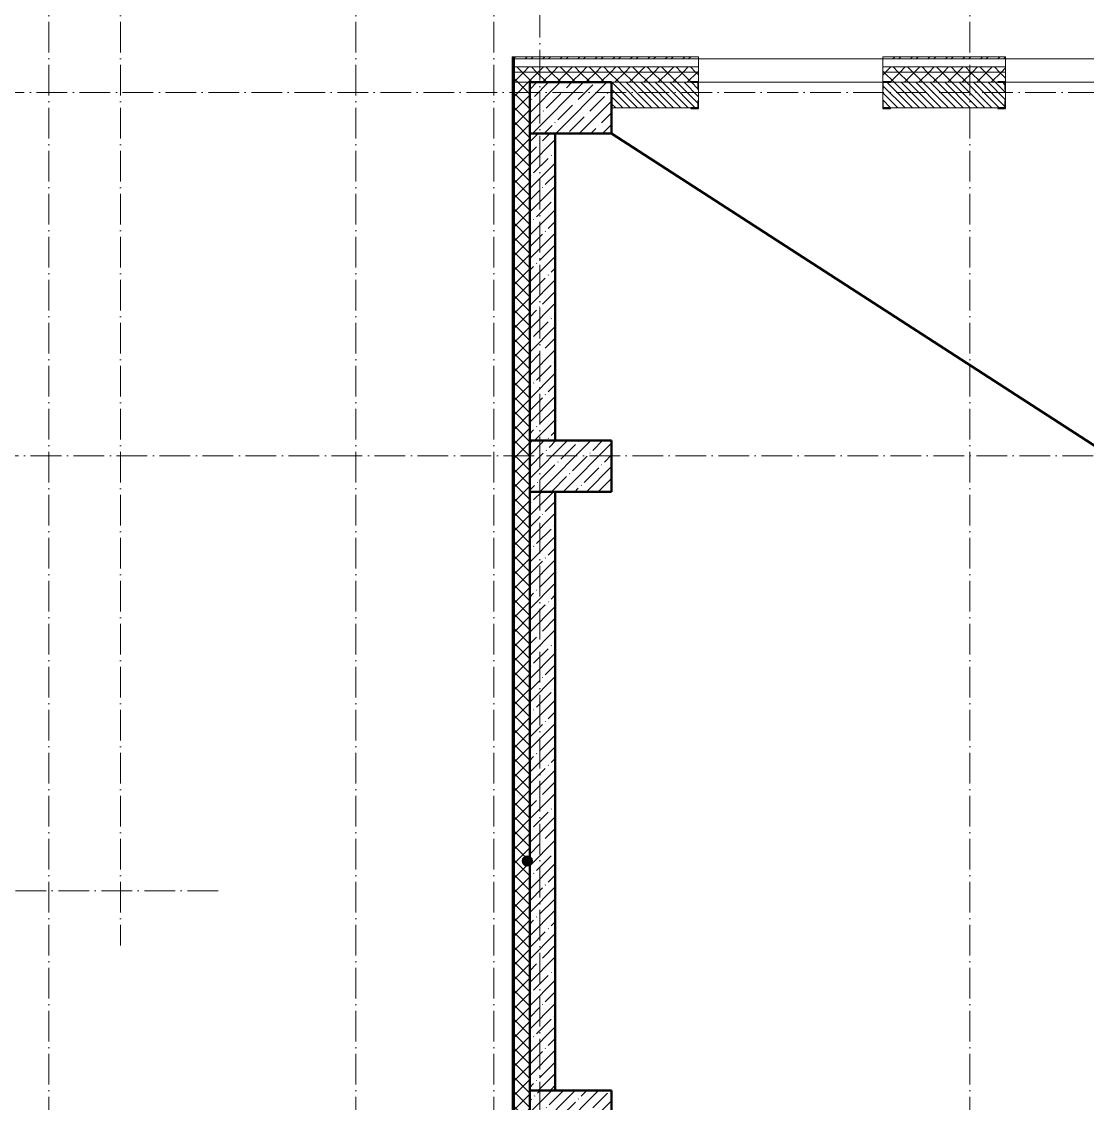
# Model space of a CAD drawing. Header units: millimetres. Extents: x -213536 to 1564669, y -45299 to 942238.
# Drawn here: x 594956 to 605371, y 361987 to 372555 of the extents above; entities that cross this region are included whole.
import ezdxf

# ---------------------------------------------------------------- set-up
doc = ezdxf.new("R2010")
doc.units = ezdxf.units.MM
doc.linetypes.add('50_200_ШТРИХ_1Т_ш5_п1_п1_', pattern=[700, 500, -100, 0, -100])
for name, color, linetype, lineweight in [('A-DETL-____-OTLN-1', 7, 'Continuous', 50), ('A-GENM-____-MCUT', 7, 'Continuous', 25), ('A-GENM-____-OTLN-1', 7, 'Continuous', 25), ('A-WALL-____-MCUT', 7, 'Continuous', 13), ('A-WALL-____-MCUT-1', 7, 'Continuous', 9), ('A-WALL-____-MCUT-2', 7, 'Continuous', 50), ('A-WALL-____-OTLN', 7, 'Continuous', 9), ('A-WALL-____-PATT-1', 7, 'Continuous', 9), ('A-WALL-FNSH-MCUT-1', 7, 'Continuous', 9), ('G-____-____-TEXT', 7, 'Continuous', 9), ('S-COLS-____-MCUT', 7, 'Continuous', 50), ('S-COLS-____-OTLN', 7, 'Continuous', 9), ('S-GRID-____-OTLN-1', 7, '50_200_ШТРИХ_1Т_ш5_п1_п1_', 9)]:
    doc.layers.add(name, color=color, linetype=linetype, lineweight=lineweight)
pattern_1 = [(45, (549721.47, 286281.11), (-70.71068, 70.71068), []), (135, (549721.47, 286281.11), (-70.71068, -70.71068), [])]
pattern_2 = [(45, (549721.47, 286281.11), (-114.04925, 114.04925), []), (45, (549835.52, 286281.11), (-114.04925, 114.04925), [201.612, -40.322, 3.353, -36.97])]
pattern_3 = [(45, (549721.47, 286281.11), (-85.53659, 85.53659), []), (45, (549778.5, 286281.11), (-85.53659, 85.53659), [])]

# ---------------------------------------------------------------- blocks, each defined once
blk = doc.blocks.new('BSC_Колонна _Прямоугольная - 500х800-V12-АР1_План отверстий 3 этажа в осях 1-64_Ю-ЯЯ')
at = {"layer": 'S-COLS-____-OTLN'}
h = blk.add_hatch(dxfattribs=at)
h.set_pattern_fill('FP_18', color=256, style=0, pattern_type=2)
h.set_pattern_definition([(315, (-85431.04, 50600), (114.04925, 114.04925), []), (315, (-85431.04, 50485.95), (114.04925, 114.04925), [201.613, -40.323, 3.353, -36.97])])
h.paths.add_polyline_path([(-250, 400), (-250, -400), (250, -400), (250, 400)], flags=0)
at = {"layer": 'S-COLS-____-MCUT'}
for p, q in [((250, 400), (-250, 400)), ((-250, 400), (-250, -400)), ((250, -400), (250, 400)), ((-250, -400), (250, -400))]:
    blk.add_line(p, q, dxfattribs=at)
blk = doc.blocks.new('BSC_Колонна _Прямоугольная - 500х800-V75-АР1_План отверстий 3 этажа в осях 1-64_Ю-ЯЯ')
at = {"layer": 'S-COLS-____-OTLN'}
h = blk.add_hatch(dxfattribs=at)
h.set_pattern_fill('FP_84', color=256, style=0, pattern_type=2)
h.set_pattern_definition([(315, (-81931.04, 50600), (114.04925, 114.04925), []), (315, (-81931.04, 50485.95), (114.04925, 114.04925), [201.613, -40.323, 3.353, -36.97])])
h.paths.add_polyline_path([(-250, -400), (250, -400), (250, 400), (-250, 400)], flags=0)
at = {"layer": 'S-COLS-____-MCUT'}
for p, q in [((250, 400), (-250, 400)), ((-250, 400), (-250, -400)), ((250, -400), (250, 400)), ((-250, -400), (250, -400))]:
    blk.add_line(p, q, dxfattribs=at)
blk = doc.blocks.new('BSC_Колонна _Прямоугольная - 500х800-V76-АР1_План отверстий 3 этажа в осях 1-64_Ю-ЯЯ')
at = {"layer": 'S-COLS-____-OTLN'}
h = blk.add_hatch(dxfattribs=at)
h.set_pattern_fill('FP_85', color=256, style=0, pattern_type=2)
h.set_pattern_definition([(315, (-75581.04, 50600), (114.04925, 114.04925), []), (315, (-75581.04, 50485.95), (114.04925, 114.04925), [201.613, -40.323, 3.353, -36.97])])
h.paths.add_polyline_path([(-250, -400), (250, -400), (250, 400), (-250, 400)], flags=0)
at = {"layer": 'S-COLS-____-MCUT'}
for p, q in [((250, 400), (-250, 400)), ((-250, 400), (-250, -400)), ((250, -400), (250, 400)), ((-250, -400), (250, -400))]:
    blk.add_line(p, q, dxfattribs=at)
blk = doc.blocks.new('Фахверк_СКБ_Уголок - 250_2160-27509414-АР1_План отверстий 3 этажа в осях 1-64_Ю-ЯЯ')
at = {"layer": 'A-GENM-____-MCUT'}
for p, q in [((200, 181), (125, 181)), ((125, 181), (125, 106)), ((125, 106), (131, 106)), ((131, 106), (131, 175)), ((131, 175), (200, 175)), ((200, 175), (200, 181)), ((131, -6), (125, -6)), ((125, -6), (125, -81)), ((125, -81), (200, -81)), ((131, -75), (131, -6)), ((200, -75), (131, -75)), ((200, -81), (200, -75))]:
    blk.add_line(p, q, dxfattribs=at)

msp = doc.modelspace()

# ---------------------------------------------------------------- hatches: boundary and pattern name
at = {"layer": 'A-WALL-____-PATT-1'}
h = msp.add_hatch(dxfattribs=at)
h.set_pattern_fill('FP_6', color=256, style=0, pattern_type=2)
h.set_pattern_definition(pattern_3)
h.paths.add_polyline_path([(599886.5, 372192.2), (599886.5, 372212.2), (599752.5, 372212.2), (599752.5, 372192.2)], flags=0)
h = msp.add_hatch(dxfattribs=at)
h.set_pattern_fill('FP_6', color=256, style=0, pattern_type=2)
h.set_pattern_definition(pattern_3)
h.paths.add_polyline_path([(624436.5, 372192.2), (624436.5, 372212.2), (621421.5, 372212.2), (621421.5, 372192.2), (623940.9, 372192.2)], flags=0)
h.paths.add_polyline_path([(618421.5, 372192.2), (619621.5, 372192.2), (619621.5, 372212.2), (618421.5, 372212.2)], flags=0)
h.paths.add_polyline_path([(613621.5, 372192.2), (613621.5, 372212.2), (612371.5, 372212.2), (612371.5, 372192.2), (613336.2, 372192.2)], flags=0)
h.paths.add_polyline_path([(615421.5, 372192.2), (616621.5, 372192.2), (616621.5, 372212.2), (615421.5, 372212.2)], flags=0)
h.paths.add_polyline_path([(610571.5, 372192.2), (610571.5, 372212.2), (609371.5, 372212.2), (609371.5, 372192.2), (609801.2, 372192.2)], flags=0)
h.paths.add_polyline_path([(606371.5, 372192.2), (607571.5, 372192.2), (607571.5, 372212.2), (606371.5, 372212.2)], flags=0)
h.paths.add_polyline_path([(604571.5, 372192.2), (604571.5, 372212.2), (603371.5, 372212.2), (603371.5, 372192.2)], flags=0)
h.paths.add_polyline_path([(601571.5, 372192.2), (601571.5, 372212.2), (599886.5, 372212.2), (599886.5, 372192.2)], flags=0)
h = msp.add_hatch(dxfattribs=at)
h.set_pattern_fill('FP_4', color=256, style=0, pattern_type=2)
h.set_pattern_definition(pattern_1)
h.paths.add_polyline_path([(651201.5, 372062.2), (651201.5, 372112.2), (644221.5, 372112.2), (644221.5, 372062.2), (648685.4, 372062.2)], flags=0)
h.paths.add_polyline_path([(643221.5, 372062.2), (643221.5, 372112.2), (641471.5, 372112.2), (641471.5, 372062.2), (641615.6, 372062.2)], flags=0)
h.paths.add_polyline_path([(635546.5, 372062.2), (636671.5, 372062.2), (636671.5, 372112.2), (635546.5, 372112.2)], flags=0)
h.paths.add_polyline_path([(633746.5, 372062.2), (633746.5, 372112.2), (632621.5, 372112.2), (632621.5, 372062.2), (633662, 372062.2)], flags=0)
h.paths.add_polyline_path([(630127.1, 372062.2), (630821.5, 372062.2), (630821.5, 372112.2), (629771.5, 372112.2), (629771.5, 372062.2)], flags=0)
h.paths.add_polyline_path([(626771.5, 372062.2), (627971.5, 372062.2), (627971.5, 372112.2), (626771.5, 372112.2)], flags=0)
h.paths.add_polyline_path([(624971.5, 372062.2), (624971.5, 372112.2), (621421.5, 372112.2), (621421.5, 372062.2), (623940.9, 372062.2)], flags=0)
h.paths.add_polyline_path([(619621.5, 372062.2), (619621.5, 372112.2), (618421.5, 372112.2), (618421.5, 372062.2)], flags=0)
h.paths.add_polyline_path([(613621.5, 372062.2), (613621.5, 372112.2), (612371.5, 372112.2), (612371.5, 372062.2), (613336.2, 372062.2)], flags=0)
h.paths.add_polyline_path([(615421.5, 372062.2), (616621.5, 372062.2), (616621.5, 372112.2), (615421.5, 372112.2)], flags=0)
h.paths.add_polyline_path([(607571.5, 372062.2), (607571.5, 372112.2), (606371.5, 372112.2), (606371.5, 372062.2)], flags=0)
h.paths.add_polyline_path([(610571.5, 372062.2), (610571.5, 372112.2), (609371.5, 372112.2), (609371.5, 372062.2), (609801.2, 372062.2)], flags=0)
h.paths.add_polyline_path([(604571.5, 372062.2), (604571.5, 372112.2), (603371.5, 372112.2), (603371.5, 372062.2)], flags=0)
h.paths.add_polyline_path([(601571.5, 372062.2), (601571.5, 372112.2), (599771.5, 372112.2), (599771.5, 372062.2)], flags=0)
h = msp.add_hatch(dxfattribs=at)
h.set_pattern_fill('FP_4', color=256, style=0, pattern_type=2)
h.set_pattern_definition(pattern_1)
h.paths.add_polyline_path([(651121.5, 371962.2), (651201.5, 371962.2), (651201.5, 372062.2), (644221.5, 372062.2), (644221.5, 371962.2), (651071.5, 371962.2)], flags=0)
h.paths.add_polyline_path([(643221.5, 371962.2), (643221.5, 372062.2), (641471.5, 372062.2), (641471.5, 371968.2), (641546.5, 371968.2), (641546.5, 371962.2), (642721.5, 371962.2)], flags=0)
h.paths.add_polyline_path([(633671.5, 371962.2), (633671.5, 371968.2), (633746.5, 371968.2), (633746.5, 372062.2), (632621.5, 372062.2), (632621.5, 371962.2), (633662, 371962.2)], flags=0)
h.paths.add_polyline_path([(636313.2, 371962.2), (636596.5, 371962.2), (636596.5, 371968.2), (636671.5, 371968.2), (636671.5, 372062.2), (635546.5, 372062.2), (635546.5, 371968.2), (635621.5, 371968.2), (635621.5, 371962.2)], flags=0)
h.paths.add_polyline_path([(630746.5, 371962.2), (630746.5, 371968.2), (630821.5, 371968.2), (630821.5, 372062.2), (629771.5, 372062.2), (629771.5, 371968.2), (629846.5, 371968.2), (629846.5, 371962.2), (630127.1, 371962.2)], flags=0)
h.paths.add_polyline_path([(627896.5, 371962.2), (627896.5, 371968.2), (627971.5, 371968.2), (627971.5, 372062.2), (626771.5, 372062.2), (626771.5, 371968.2), (626846.5, 371968.2), (626846.5, 371962.2), (627721.5, 371962.2)], flags=0)
h.paths.add_polyline_path([(624971.5, 371962.2), (624971.5, 372062.2), (621421.5, 372062.2), (621421.5, 371968.2), (621496.5, 371968.2), (621496.5, 371962.2), (624471.5, 371962.2)], flags=0)
h.paths.add_polyline_path([(618921.5, 371962.2), (619546.5, 371962.2), (619546.5, 371968.2), (619621.5, 371968.2), (619621.5, 372062.2), (618421.5, 372062.2), (618421.5, 371962.2)], flags=0)
h.paths.add_polyline_path([(612971.5, 371962.2), (613546.5, 371962.2), (613546.5, 371968.2), (613621.5, 371968.2), (613621.5, 372062.2), (612371.5, 372062.2), (612371.5, 371968.2), (612446.5, 371968.2), (612446.5, 371962.2), (612471.5, 371962.2)], flags=0)
h.paths.add_polyline_path([(615496.5, 371962.2), (616546.5, 371962.2), (616546.5, 371968.2), (616621.5, 371968.2), (616621.5, 372062.2), (615421.5, 372062.2), (615421.5, 371968.2), (615496.5, 371968.2)], flags=0)
h.paths.add_polyline_path([(609801.2, 371962.2), (610496.5, 371962.2), (610496.5, 371968.2), (610571.5, 371968.2), (610571.5, 372062.2), (609371.5, 372062.2), (609371.5, 371968.2), (609446.5, 371968.2), (609446.5, 371962.2)], flags=0)
h.paths.add_polyline_path([(607496.5, 371962.2), (607496.5, 371968.2), (607571.5, 371968.2), (607571.5, 372062.2), (606371.5, 372062.2), (606371.5, 371968.2), (606446.5, 371968.2), (606446.5, 371962.2), (606971.5, 371962.2)], flags=0)
h.paths.add_polyline_path([(603446.5, 371962.2), (604496.5, 371962.2), (604496.5, 371968.2), (604571.5, 371968.2), (604571.5, 372062.2), (603371.5, 372062.2), (603371.5, 371968.2), (603446.5, 371968.2)], flags=0)
h.paths.add_polyline_path([(601496.5, 371962.2), (601496.5, 371968.2), (601571.5, 371968.2), (601571.5, 372062.2), (599771.5, 372062.2), (599771.5, 371962.2), (600721.5, 371962.2)], flags=0)
h = msp.add_hatch(dxfattribs=at)
h.set_pattern_fill('FP_4', color=256, style=0, pattern_type=2)
h.set_pattern_definition(pattern_1)
h.paths.add_polyline_path([(599921.5, 354062.2), (599921.5, 371962.2), (599771.5, 371962.2), (599771.5, 354062.2)], flags=0)
h = msp.add_hatch(dxfattribs=at)
h.set_pattern_fill('FP_9', color=256, style=0, pattern_type=2)
h.set_pattern_definition([(135, (549721.475, 286281.11), (-35.35534, -35.35534), [])])
h.paths.add_polyline_path([(606446.5, 371712.2), (606471.5, 371712.2), (606471.5, 371962.2), (606377.5, 371962.2), (606377.5, 371893.2), (606371.5, 371893.2), (606371.5, 371781.2), (606377.5, 371781.2), (606377.5, 371712.2)], flags=0)
h.paths.add_polyline_path([(604565.5, 371712.2), (604565.5, 371781.2), (604571.5, 371781.2), (604571.5, 371893.2), (604565.5, 371893.2), (604565.5, 371962.2), (603377.5, 371962.2), (603377.5, 371893.2), (603371.5, 371893.2), (603371.5, 371781.2), (603377.5, 371781.2), (603377.5, 371712.2), (604496.5, 371712.2)], flags=0)
h.paths.add_polyline_path([(601565.5, 371712.2), (601565.5, 371781.2), (601571.5, 371781.2), (601571.5, 371893.2), (601565.5, 371893.2), (601565.5, 371962.2), (600721.5, 371962.2), (600721.5, 371712.2), (601496.5, 371712.2)], flags=0)
h = msp.add_hatch(dxfattribs=at)
h.set_pattern_fill('FP_12', color=256, style=0, pattern_type=2)
h.set_pattern_definition(pattern_2)
h.paths.add_polyline_path([(600171.5, 368462.2), (600171.5, 371462.2), (599921.5, 371462.2), (599921.5, 368462.2)], flags=0)
h = msp.add_hatch(dxfattribs=at)
h.set_pattern_fill('FP_12', color=256, style=0, pattern_type=2)
h.set_pattern_definition(pattern_2)
h.paths.add_polyline_path([(600171.5, 362112.2), (600171.5, 367962.2), (599921.5, 367962.2), (599921.5, 362112.2)], flags=0)
at = {"layer": 'G-____-____-TEXT'}
h = msp.add_hatch(color=256, dxfattribs=at)
edge = h.paths.add_edge_path(flags=0)
edge.add_arc((599898.4, 364355.4), 50, 0, 360)

# ---------------------------------------------------------------- linework, layer by layer
at = {"layer": 'A-DETL-____-OTLN-1'}
msp.add_line((600721.5, 371462.2), (623621.5, 356662.2), dxfattribs=at)
at = {"layer": 'A-WALL-____-MCUT'}
for p, q in [((601571.5, 372192.2), (599771.5, 372192.2)), ((599771.5, 372192.2), (599771.5, 371962.2)), ((601571.5, 371968.2), (601571.5, 372192.2)), ((604571.5, 372192.2), (603371.5, 372192.2)), ((603371.5, 372192.2), (603371.5, 371968.2)), ((604571.5, 371968.2), (604571.5, 372192.2)), ((599921.5, 371962.2), (599771.5, 371962.2)), ((601571.5, 371781.2), (601571.5, 371893.2)), ((603371.5, 371893.2), (603371.5, 371781.2)), ((604571.5, 371781.2), (604571.5, 371893.2)), ((600721.5, 371712.2), (601496.5, 371712.2)), ((603446.5, 371712.2), (604496.5, 371712.2))]:
    msp.add_line(p, q, dxfattribs=at)
at = {"layer": 'A-WALL-____-MCUT-1'}
for p, q in [((599759.5, 372212.2), (599759.5, 354224.2)), ((599765.5, 372212.2), (599765.5, 354218.2)), ((601571.5, 372112.2), (599771.5, 372112.2)), ((604571.5, 372112.2), (603371.5, 372112.2)), ((601571.5, 372062.2), (599771.5, 372062.2)), ((604571.5, 372062.2), (603371.5, 372062.2)), ((599771.5, 371962.2), (599771.5, 354212.2)), ((601496.5, 371962.2), (600721.5, 371962.2)), ((600721.5, 371962.2), (601496.5, 371962.2)), ((604496.5, 371962.2), (603446.5, 371962.2)), ((603446.5, 371962.2), (604496.5, 371962.2))]:
    msp.add_line(p, q, dxfattribs=at)
at = {"layer": 'A-WALL-____-MCUT-2'}
for p, q in [((599921.5, 371462.2), (599921.5, 368462.2)), ((600171.5, 368462.2), (600171.5, 371462.2)), ((599921.5, 367962.2), (599921.5, 362112.2)), ((600171.5, 362112.2), (600171.5, 367962.2))]:
    msp.add_line(p, q, dxfattribs=at)
at = {"layer": 'A-WALL-____-OTLN'}
for p, q in [((601571.5, 372192.2), (603371.5, 372192.2)), ((604571.5, 372192.2), (606371.5, 372192.2)), ((603371.5, 371962.2), (601571.5, 371962.2)), ((606371.5, 371962.2), (604571.5, 371962.2))]:
    msp.add_line(p, q, dxfattribs=at)
at = {"layer": 'A-WALL-FNSH-MCUT-1'}
for p, q in [((599751.5, 372212.2), (599751.5, 354232.2)), ((601571.5, 372212.2), (599751.5, 372212.2)), ((599752.5, 372212.2), (599752.5, 372192.2)), ((599771.5, 372192.2), (599771.5, 372212.2)), ((599886.5, 372192.2), (599886.5, 372212.2)), ((601571.5, 372192.2), (601571.5, 372212.2)), ((604571.5, 372212.2), (603371.5, 372212.2)), ((603371.5, 372212.2), (603371.5, 372192.2)), ((604571.5, 372192.2), (604571.5, 372212.2)), ((599752.5, 372192.2), (601571.5, 372192.2)), ((603371.5, 372192.2), (604571.5, 372192.2))]:
    msp.add_line(p, q, dxfattribs=at)
at = {"layer": 'G-____-____-TEXT'}
msp.add_circle((599898.4, 364355.4), 50, dxfattribs=at)
at = {"layer": 'S-GRID-____-OTLN-1', "color": 251, "ltscale": 0.6, "true_color": 0x636466}
for p, q in [((595221.5, 377174), (595221.5, 339172.7)), ((595921.5, 377174), (595921.5, 363528.4)), ((598221.5, 377174), (598221.5, 339172.7)), ((599571.5, 377174), (599571.5, 352956.6)), ((604221.5, 377174), (604221.5, 339172.7)), ((600021.5, 376900.6), (600021.5, 352956.6)), ((653795.9, 371862.2), (545052.7, 371862.2)), ((545052.7, 368312.2), (653795.9, 368312.2)), ((596876.1, 364062.2), (545052.7, 364062.2))]:
    msp.add_line(p, q, dxfattribs=at)

# ---------------------------------------------------------------- block references
at = {"layer": 'A-GENM-____-OTLN-1', "rotation": 180}
for p in [(601696.5, 371887.2), (604696.5, 371887.2)]:
    msp.add_blockref('Фахверк_СКБ_Уголок - 250_2160-27509414-АР1_План отверстий 3 этажа в осях 1-64_Ю-ЯЯ', p, dxfattribs=at)
at = {"layer": 'A-GENM-____-OTLN-1'}
msp.add_blockref('Фахверк_СКБ_Уголок - 250_2160-27509414-АР1_План отверстий 3 этажа в осях 1-64_Ю-ЯЯ', (603246.5, 371787.2), dxfattribs=at)
at = {"layer": 'S-COLS-____-OTLN', "rotation": 89.9999999999999}
for name, p in [('BSC_Колонна _Прямоугольная - 500х800-V12-АР1_План отверстий 3 этажа в осях 1-64_Ю-ЯЯ', (600321.5, 371712.2)), ('BSC_Колонна _Прямоугольная - 500х800-V75-АР1_План отверстий 3 этажа в осях 1-64_Ю-ЯЯ', (600321.5, 368212.2)), ('BSC_Колонна _Прямоугольная - 500х800-V76-АР1_План отверстий 3 этажа в осях 1-64_Ю-ЯЯ', (600321.5, 361862.2))]:
    msp.add_blockref(name, p, dxfattribs=at)

doc.saveas('drawing.dxf')
